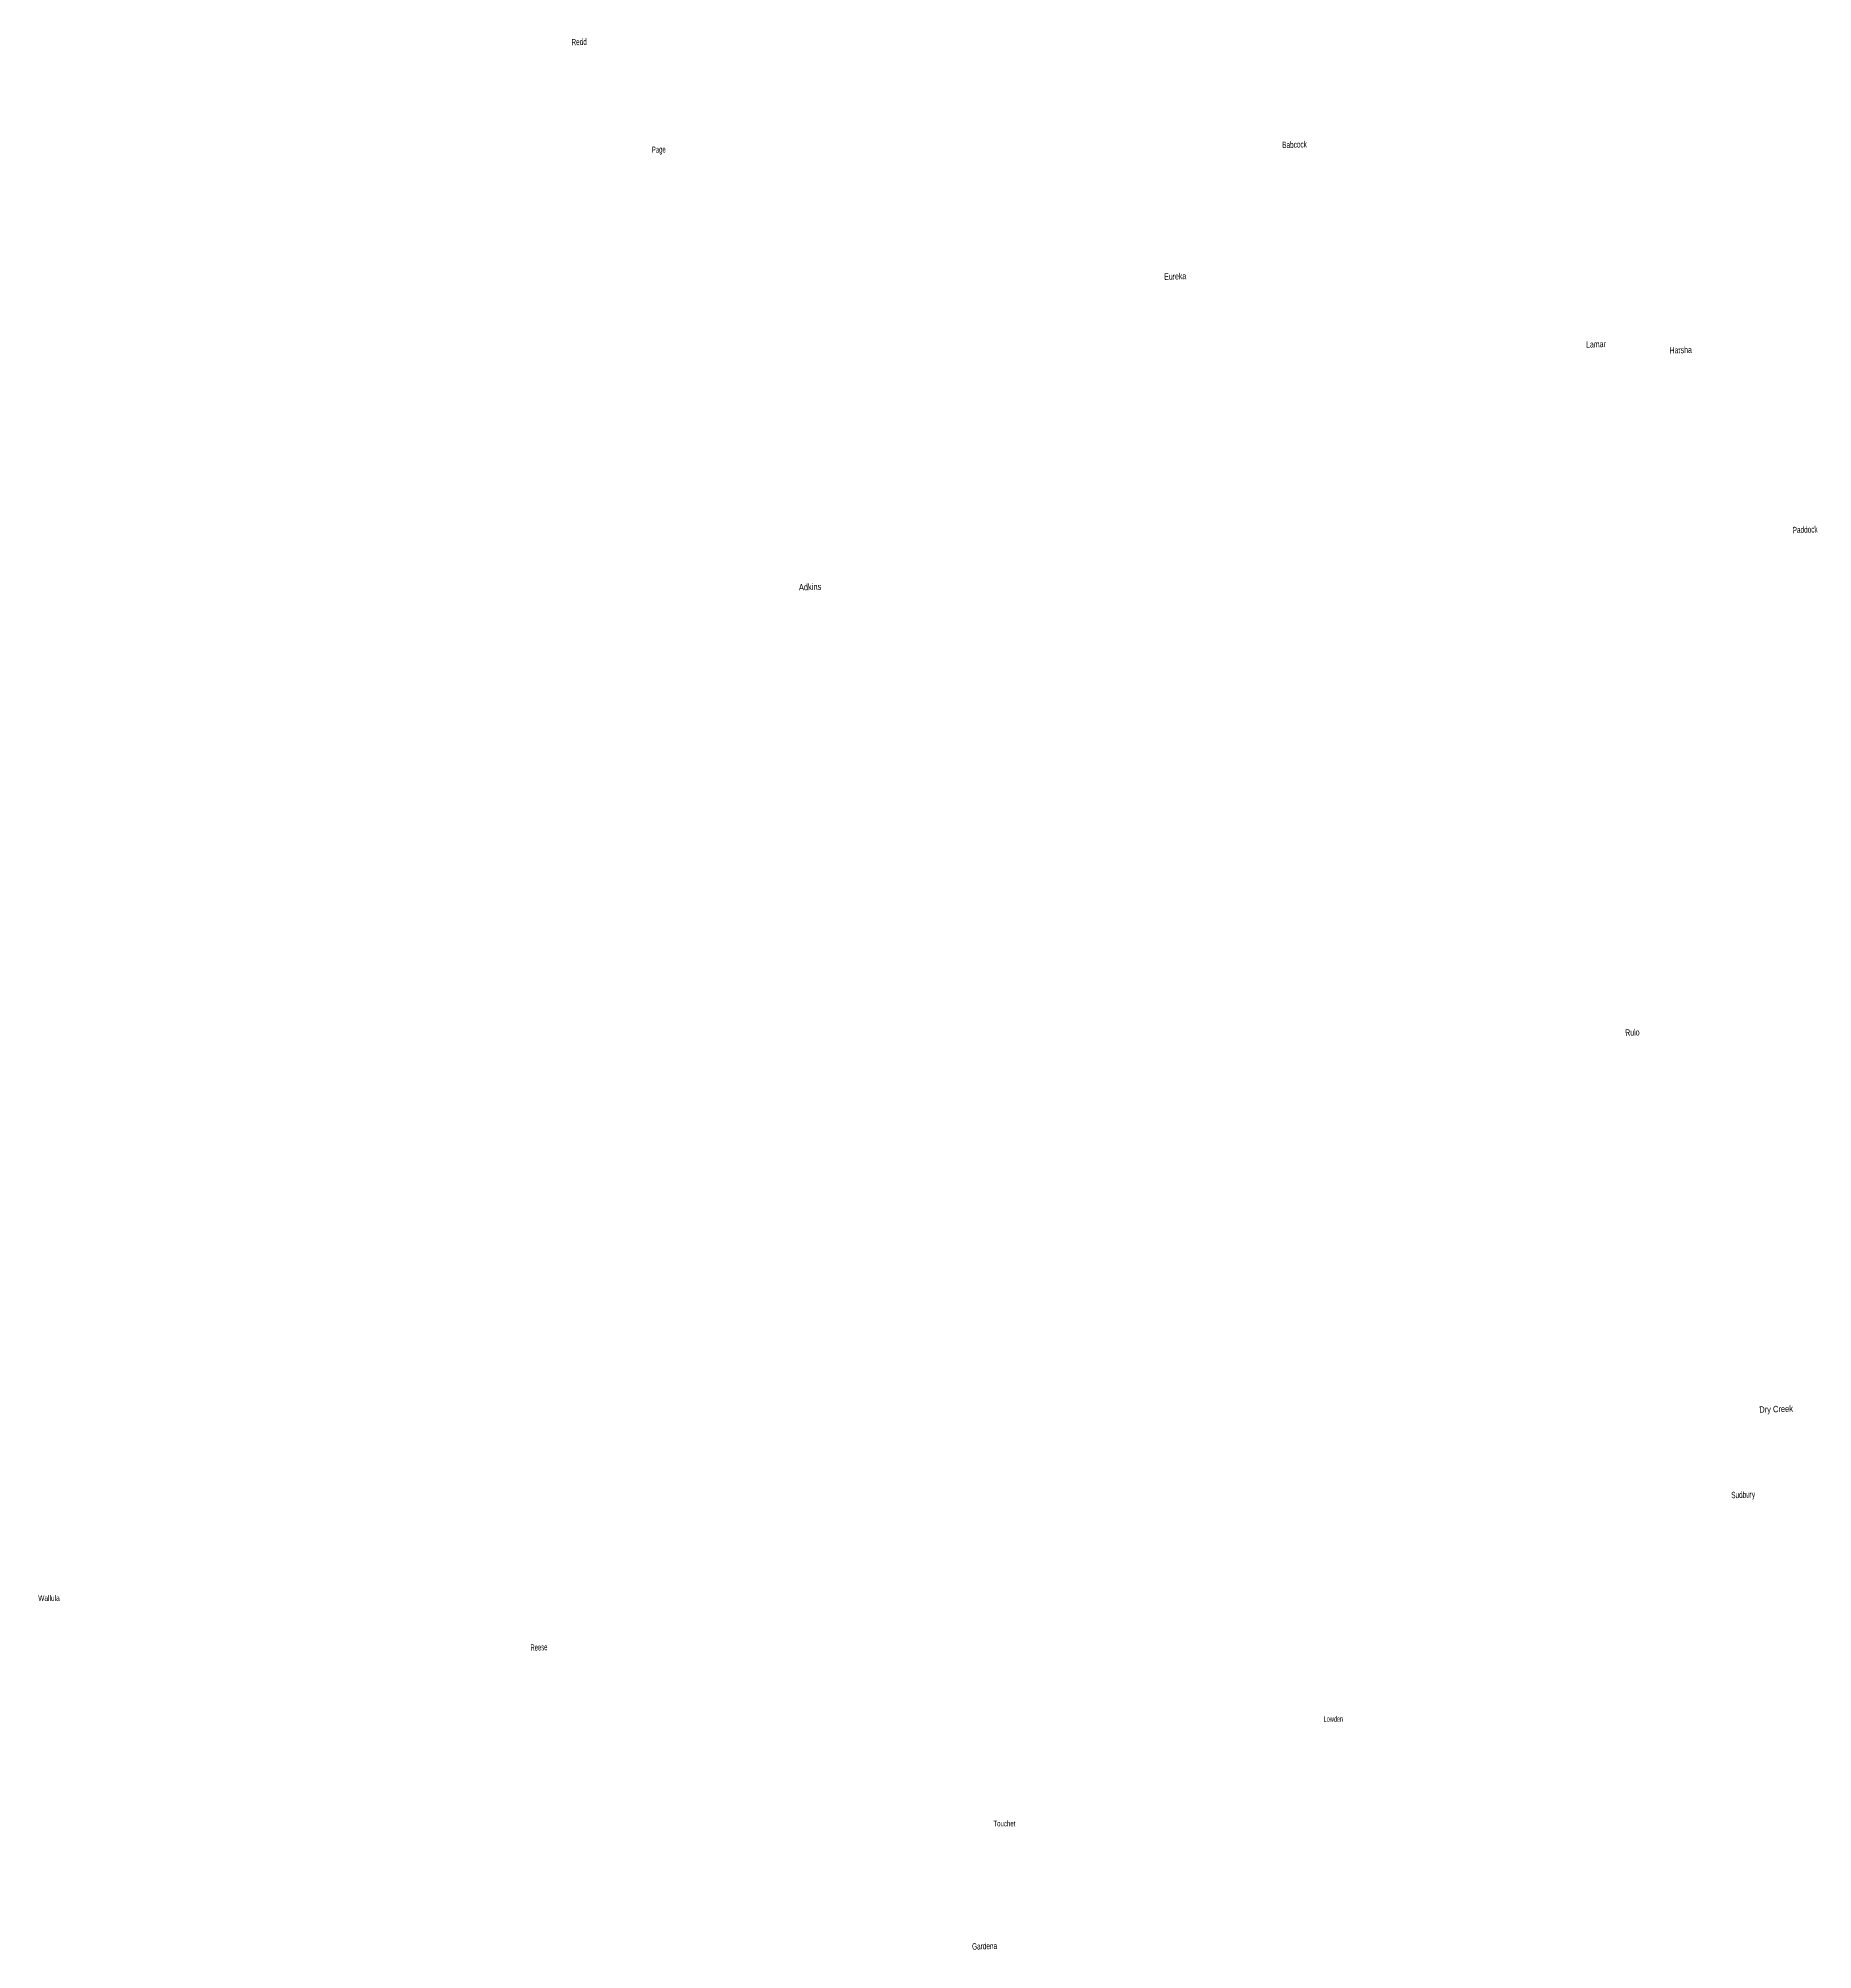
# Model space of a CAD drawing. Header units: feet. Extents: x -903180 to 1023491, y -707744 to 564635.
# Drawn here: x 534104 to 645034, y -534345 to -414815 of the extents above; entities that cross this region are included whole.
import ezdxf

# ---------------------------------------------------------------- set-up
doc = ezdxf.new("R2010")
doc.units = ezdxf.units.FT
doc.header["$LTSCALE"] = 80
doc.layers.add('16', color=7, linetype='Continuous')

msp = doc.modelspace()

# ---------------------------------------------------------------- texts
at = {"layer": '16'}
for s, width, p in [('Redd', 0.6, (567445.46, -415260.28)), ('Page', 0.55, (572474.1, -421988.28)), ('Babcock', 0.6, (611875.44, -421689.91)), ('Eureka', 0.65, (604496.26, -429925.61)), ('Lamar', 0.65, (630869.6, -434165.2)), ('Harsha', 0.65, (636083.95, -434534.79)), ('Paddock', 0.6, (643785.5, -445770.04)), ('Adkins', 0.7, (581659.59, -449348.28)), ('Rulo', 0.65, (633318.59, -477199.05)), ('Dry Creek', 0.7, (641697.3, -500767.95)), ('Sudbury', 0.6, (639941.63, -506115.14)), ('Reese', 0.55, (564879.5, -515650.86)), ('Gardena', 0.6, (592487.28, -534342.45))]:
    msp.add_text(s, height=400, rotation=1.892, dxfattribs=dict(at, width=width)).set_placement(p)
for s, width, p in [('Wallula', 0.7, (534102.38, -512530)), ('Lowden', 0.6, (614451.1, -520087.86)), ('Touchet', 0.65, (593813.9, -526628.07))]:
    msp.add_text(s, height=350, dxfattribs=dict(at, width=width)).set_placement(p)

doc.saveas('drawing.dxf')
